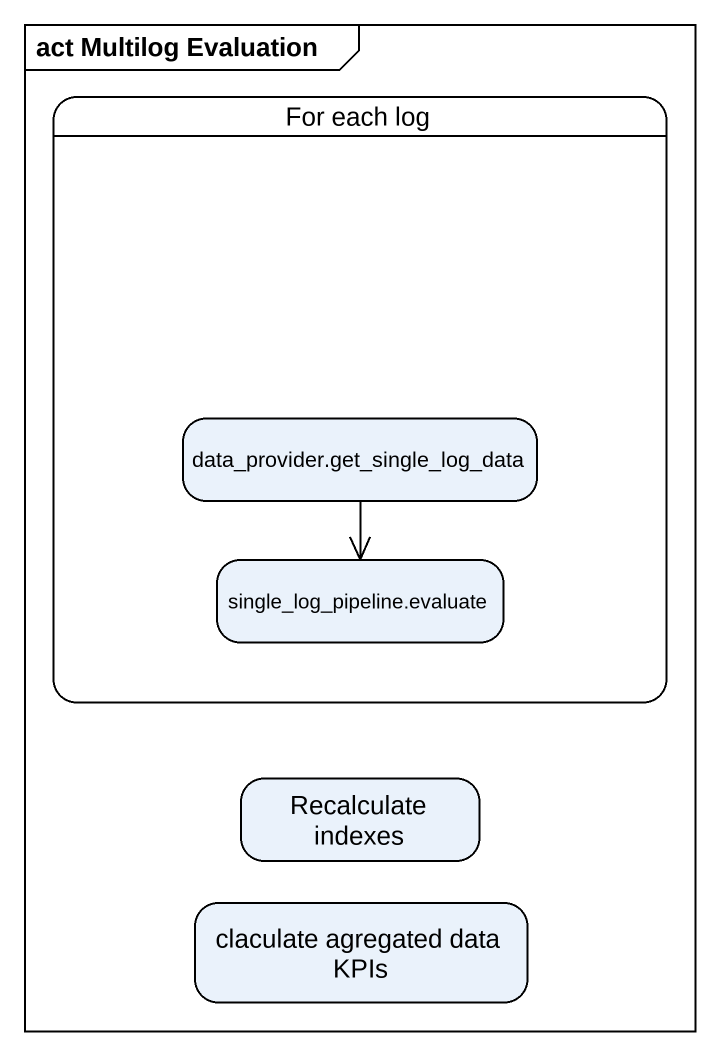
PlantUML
@startuml
mainframe act Multilog Evaluation
hide empty description
state "For each log" as For_each_log {
  state "data_provider.get_single_log_data" as data_provider_get_single
  state "single_log_pipeline.evaluate" as single_log_pipeline_evaluate
}
state "Recalculate indexes" as Recalculate_indexes
state "claculate agregated data KPIs" as claculate_agregated_data
data_provider_get_single --> single_log_pipeline_evaluate
@enduml
